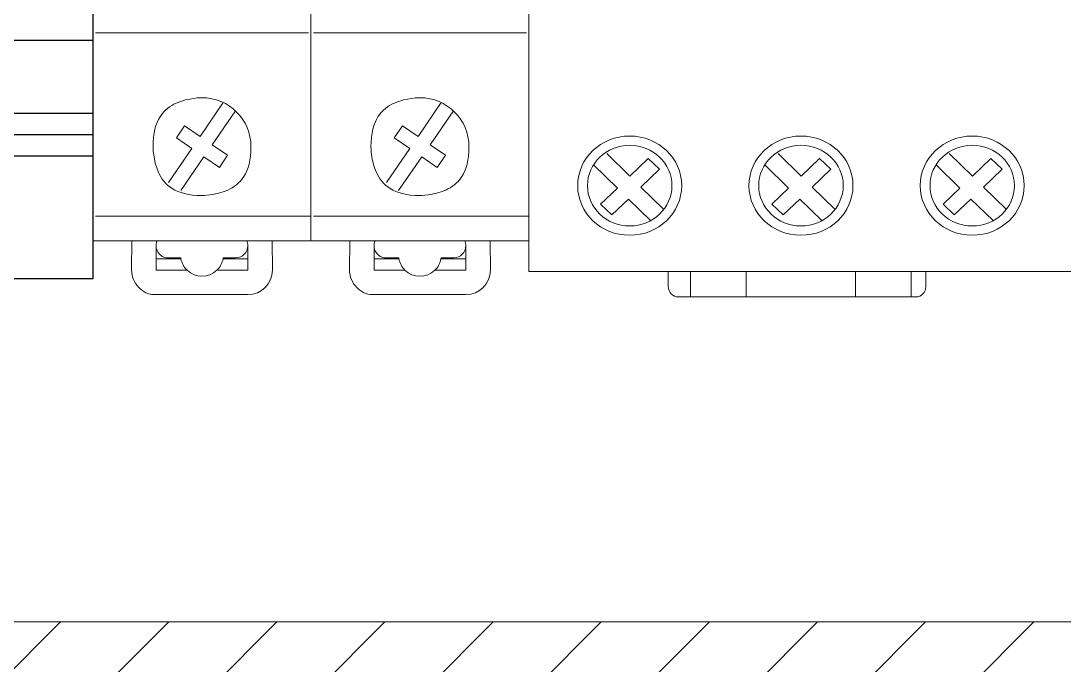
# Model space of a CAD drawing. Header units: inches. Extents: x 1904 to 4208, y 439 to 1413.
# Drawn here: x 3213.3 to 3298.6, y 978.5 to 1031.1 of the extents above; entities that cross this region are included whole.
import ezdxf

# ---------------------------------------------------------------- set-up
doc = ezdxf.new("R2010")
doc.units = ezdxf.units.IN
doc.header["$MEASUREMENT"] = 0
doc.layers.get('0').update_dxf_attribs({"lineweight": 15})
doc.layers.add('dist', color=3, linetype='Continuous', lineweight=9)
doc.layers.add('Layer 1', color=7, linetype='Continuous')

# ---------------------------------------------------------------- blocks, each defined once
blk = doc.blocks.new('A$C44192F29')
at = {"lineweight": 25}
h = blk.add_hatch(color=8, dxfattribs=at)
h.paths.add_polyline_path([(1.653, 62.68), (0.71, 62.68), (0.71, 60.466), (1.653, 60.466)])
h.paths.add_polyline_path([(1.653, 62.979), (1.653, 63.916), (0.71, 63.916), (0.71, 62.979)])
edge = h.paths.add_edge_path()
edge.add_spline(control_points=[(2.914, 61.742), (2.914, 61.742), (4.184, 61.744), (4.184, 61.744), (4.184, 61.744), (4.184, 61.744), (4.184, 62.691), (4.184, 62.691), (4.184, 62.691), (4.184, 62.691), (1.961, 62.691), (1.961, 62.691), (1.961, 62.691), (1.961, 60.487), (1.961, 60.487), (1.961, 60.487), (1.961, 60.487), (4.184, 60.487), (4.184, 60.487), (4.184, 60.487), (4.184, 60.487), (4.184, 60.487), (4.184, 60.487)], knot_values=[0.75, 0.75, 0.75, 0.75, 0.875, 0.875, 0.875, 0.8751, 1, 1, 1, 1.0001, 1.125, 1.125, 1.125, 1.25, 1.25, 1.25, 1.2501, 1.3125, 1.3125, 1.3125, 1.3126, 1.375, 1.375, 1.375, 1.375], degree=3, periodic=0)
edge.add_spline(control_points=[(4.184, 60.487), (4.184, 60.487), (4.184, 61.425), (4.184, 61.425), (4.184, 61.425), (4.184, 61.425), (4.184, 61.425), (4.184, 61.425)], knot_values=[0.625, 0.625, 0.625, 0.625, 0.6875, 0.6875, 0.6875, 0.6876, 0.75, 0.75, 0.75, 0.75], degree=3, periodic=0)
edge.add_spline(control_points=[(4.184, 61.425), (4.184, 61.425), (2.914, 61.422), (2.914, 61.422), (2.914, 61.422), (2.914, 61.422), (2.914, 61.422), (2.914, 61.422)], knot_values=[0.5, 0.5, 0.5, 0.5, 0.5625, 0.5625, 0.5625, 0.5626, 0.625, 0.625, 0.625, 0.625], degree=3, periodic=0)
edge.add_spline(control_points=[(2.914, 61.422), (2.914, 61.422), (2.914, 61.742), (2.914, 61.742), (2.914, 61.742), (2.914, 61.742), (2.914, 61.742), (2.914, 61.742)], knot_values=[0.375, 0.375, 0.375, 0.375, 0.4375, 0.4375, 0.4375, 0.4376, 0.5, 0.5, 0.5, 0.5], degree=3, periodic=0)
edge = h.paths.add_edge_path()
edge.add_spline(control_points=[(4.513, 60.516), (4.513, 60.516), (5.46, 60.516), (5.46, 60.516), (5.46, 60.516), (5.46, 60.516), (5.46, 61.72), (5.46, 61.72), (5.46, 61.72), (5.46, 61.72), (5.46, 61.72), (5.46, 61.72)], knot_values=[0.769231, 0.769231, 0.769231, 0.769231, 0.846154, 0.846154, 0.846154, 0.846254, 0.884615, 0.884615, 0.884615, 0.884715, 0.923077, 0.923077, 0.923077, 0.923077], degree=3, periodic=0)
edge.add_spline(control_points=[(5.46, 61.72), (5.46, 61.72), (5.787, 61.719), (5.787, 61.719), (5.787, 61.719), (5.787, 61.719), (6.564, 60.527), (6.564, 60.527), (6.564, 60.527), (6.564, 60.527), (7.749, 60.526), (7.749, 60.526), (7.749, 60.526), (7.749, 60.526), (7.749, 60.526), (7.749, 60.526)], knot_values=[0.538462, 0.538462, 0.538462, 0.538462, 0.615385, 0.615385, 0.615385, 0.615485, 0.692308, 0.692308, 0.692308, 0.692408, 0.730769, 0.730769, 0.730769, 0.730869, 0.769231, 0.769231, 0.769231, 0.769231], degree=3, periodic=0)
edge.add_spline(control_points=[(7.749, 60.526), (7.749, 60.526), (6.588, 62.197), (6.588, 62.197), (6.588, 62.197), (6.588, 62.197), (7.74, 63.916), (7.74, 63.916), (7.74, 63.916), (7.74, 63.916), (6.602, 63.916), (6.602, 63.916), (6.602, 63.916), (6.602, 63.916), (5.784, 62.677), (5.784, 62.677), (5.784, 62.677), (5.784, 62.677), (5.455, 62.677), (5.455, 62.677), (5.455, 62.677), (5.455, 62.677), (5.45, 63.916), (5.45, 63.916), (5.45, 63.916), (5.45, 63.916), (4.513, 63.916), (4.513, 63.916), (4.513, 63.916), (4.513, 60.516), (4.513, 60.516), (4.513, 60.516), (4.513, 60.516), (4.513, 60.516), (4.513, 60.516)], knot_values=[0.923077, 0.923077, 0.923077, 0.923077, 1, 1, 1, 1.0001, 1.076923, 1.076923, 1.076923, 1.077023, 1.153846, 1.153846, 1.153846, 1.153946, 1.230769, 1.230769, 1.230769, 1.230869, 1.307692, 1.307692, 1.307692, 1.307792, 1.384615, 1.384615, 1.384615, 1.384715, 1.461538, 1.461538, 1.461538, 1.5, 1.5, 1.5, 1.5001, 1.538462, 1.538462, 1.538462, 1.538462], degree=3, periodic=0)
for points in [[(1.982, 63.916), (1.982, 62.989), (4.184, 62.989), (4.184, 63.916)], [(0, 59.635), (0, 57.48), (81, 57.48), (81, 59.635)]]:
    blk.add_hatch(color=2, dxfattribs=at).paths.add_polyline_path(points)
at = {"color": 2, "lineweight": 25}
for p, q in [((0, 59.635), (81, 59.635)), ((0, 57.48), (81, 57.48))]:
    blk.add_line(p, q, dxfattribs=at)
at = {"layer": 'dist', "color": 0, "lineweight": 25}
for p, q in [((5.625, 79.5), (5.625, 84)), ((12.375, 79.5), (12.375, 84)), ((32.625, 79.5), (32.625, 84)), ((39.375, 79.5), (39.375, 84)), ((59.625, 79.5), (59.625, 84)), ((66.375, 79.5), (66.375, 84)), ((5.625, 79.5), (2.25, 79.5)), ((2.25, 70.5), (2.25, 79.5)), ((8, 76), (8, 79.387)), ((10, 76), (10, 79.387)), ((15.75, 79.5), (12.375, 79.5)), ((15.75, 70.5), (15.75, 79.5)), ((32.625, 79.5), (29.25, 79.5)), ((29.25, 70.5), (29.25, 79.5)), ((35, 76), (35, 79.387)), ((37, 76), (37, 79.387)), ((42.75, 79.5), (39.375, 79.5)), ((42.75, 70.5), (42.75, 79.5)), ((59.625, 79.5), (56.25, 79.5)), ((56.25, 70.5), (56.25, 79.5)), ((62, 76), (62, 79.387)), ((64, 76), (64, 79.387)), ((69.75, 79.5), (66.375, 79.5)), ((69.75, 70.5), (69.75, 79.5)), ((4.613, 76), (8, 76)), ((5.777, 76), (8, 76)), ((10, 76), (13.387, 76)), ((31.613, 76), (35, 76)), ((32.777, 76), (35, 76)), ((37, 76), (40.387, 76)), ((58.613, 76), (62, 76)), ((59.777, 76), (62, 76)), ((64, 76), (67.387, 76)), ((4.613, 74), (8, 74)), ((8, 70.613), (8, 74)), ((10, 70.613), (10, 74)), ((10, 74), (13.387, 74)), ((31.613, 74), (35, 74)), ((35, 70.613), (35, 74)), ((37, 70.613), (37, 74)), ((37, 74), (40.387, 74)), ((58.613, 74), (62, 74)), ((62, 70.613), (62, 74)), ((64, 70.613), (64, 74)), ((64, 74), (67.387, 74)), ((2.25, 70.5), (15.75, 70.5)), ((29.25, 70.5), (42.75, 70.5)), ((56.25, 70.5), (69.75, 70.5)), ((0, 64.5), (27, 64.5)), ((27, 64.5), (54, 64.5)), ((54, 64.5), (81, 64.5)), ((20.25, 51), (27, 51)), ((47.25, 51), (54, 51)), ((74.25, 51), (81, 51)), ((20.25, 48.75), (27, 48.75)), ((47.25, 48.75), (54, 48.75)), ((74.25, 48.75), (81, 48.75)), ((1, 39.75), (26, 39.75)), ((28, 39.75), (53, 39.75)), ((55, 39.75), (80, 39.75)), ((2, 38.75), (25, 38.75)), ((29, 38.75), (52, 38.75)), ((56, 38.75), (79, 38.75)), ((9, 30.75), (18, 30.75)), ((9, 30.75), (9, 28.5)), ((18, 30.75), (18, 28.5)), ((36, 30.75), (45, 30.75)), ((36, 30.75), (36, 28.5)), ((45, 30.75), (45, 28.5)), ((63, 30.75), (72, 30.75)), ((63, 30.75), (63, 28.5)), ((72, 30.75), (72, 28.5)), ((0, 28.5), (81, 28.5)), ((0, 26.25), (81, 26.25)), ((0, 21.75), (81, 21.75)), ((0, 19.5), (81, 19.5)), ((2.25, 13.5), (2.25, 4.5)), ((15.75, 13.5), (2.25, 13.5)), ((8, 13.387), (8, 10)), ((10, 13.387), (10, 10)), ((15.75, 13.5), (15.75, 4.5)), ((27, 13.5), (17.344, 13.5)), ((17.344, 13.5), (17.344, 10)), ((29.25, 13.5), (29.25, 4.5)), ((42.75, 13.5), (29.25, 13.5)), ((35, 13.387), (35, 10)), ((37, 13.387), (37, 10)), ((42.75, 13.5), (42.75, 4.5)), ((54, 13.5), (44.344, 13.5)), ((44.344, 13.5), (44.344, 10)), ((56.25, 13.5), (56.25, 4.5)), ((69.75, 13.5), (56.25, 13.5)), ((62, 13.387), (62, 10)), ((64, 13.387), (64, 10)), ((69.75, 13.5), (69.75, 4.5)), ((81, 13.5), (71.344, 13.5)), ((71.344, 13.5), (71.344, 10)), ((27, 11.75), (17.344, 11.75)), ((54, 11.75), (44.344, 11.75)), ((81, 11.75), (71.344, 11.75)), ((8, 10), (4.613, 10)), ((13.387, 10), (10, 10)), ((27, 10), (17.344, 10)), ((35, 10), (31.613, 10)), ((40.387, 10), (37, 10)), ((54, 10), (44.344, 10)), ((62, 10), (58.613, 10)), ((67.387, 10), (64, 10)), ((81, 10), (71.344, 10)), ((8, 8), (4.613, 8)), ((8, 8), (8, 4.613)), ((10, 8), (10, 4.613)), ((12.223, 8), (10, 8)), ((13.387, 8), (10, 8)), ((35, 8), (31.613, 8)), ((35, 8), (35, 4.613)), ((37, 8), (37, 4.613)), ((39.223, 8), (37, 8)), ((40.387, 8), (37, 8)), ((62, 8), (58.613, 8)), ((62, 8), (62, 4.613)), ((64, 8), (64, 4.613)), ((66.223, 8), (64, 8)), ((67.387, 8), (64, 8)), ((2.25, 4.5), (5.625, 4.5)), ((5.625, 4.5), (5.625, 0)), ((12.375, 4.5), (15.75, 4.5)), ((12.375, 4.5), (12.375, 0)), ((29.25, 4.5), (32.625, 4.5)), ((32.625, 4.5), (32.625, 0)), ((39.375, 4.5), (42.75, 4.5)), ((39.375, 4.5), (39.375, 0)), ((56.25, 4.5), (59.625, 4.5)), ((59.625, 4.5), (59.625, 0)), ((66.375, 4.5), (69.75, 4.5)), ((66.375, 4.5), (66.375, 0))]:
    blk.add_line(p, q, dxfattribs=at)
for points in [[(27, 59.635), (27, 84), (0, 84), (0, 0), (27, 0), (27, 19.5)], [(54, 59.635), (54, 84), (27, 84), (27, 59.635)], [(54, 19.5), (54, 0), (81, 0), (81, 84), (54, 84), (54, 59.635)], [(27, 28.5), (27, 57.48)], [(27, 57.48), (27, 28.5)], [(54, 28.5), (54, 57.48)], [(54, 57.48), (54, 28.5)], [(20.25, 48.75), (20.25, 51)], [(47.25, 48.75), (47.25, 51)], [(74.25, 48.75), (74.25, 51)], [(1, 39.75), (1, 28.5)], [(26, 28.5), (26, 39.75)], [(28, 39.75), (28, 28.5)], [(53, 28.5), (53, 39.75)], [(55, 39.75), (55, 28.5)], [(80, 28.5), (80, 39.75)], [(2, 38.75), (2, 28.5)], [(25, 28.5), (25, 38.75)], [(29, 38.75), (29, 28.5)], [(52, 28.5), (52, 38.75)], [(56, 38.75), (56, 28.5)], [(79, 28.5), (79, 38.75)], [(27, 19.5), (27, 0), (54, 0), (54, 19.5)]]:
    blk.add_lwpolyline(points, dxfattribs=at)
for centre in [(9, 75), (36, 75), (63, 75), (9, 9), (36, 9), (63, 9)]:
    blk.add_circle(centre, 4.5, dxfattribs=at)
at = {"layer": 'Layer 1', "color": 9, "lineweight": 25}
for points in [[(0.71, 62.979), (1.653, 62.979), (1.653, 63.916), (0.71, 63.916), (0.71, 62.979)], [(0.71, 60.466), (1.653, 60.466), (1.653, 62.68), (0.71, 62.68), (0.71, 60.466)]]:
    blk.add_lwpolyline(points, close=True, dxfattribs=at)
at = {"layer": 'Layer 1', "color": 2, "lineweight": 25}
blk.add_lwpolyline([(1.982, 62.989), (4.184, 62.989), (4.184, 63.916), (1.982, 63.916), (1.982, 62.989)], close=True, dxfattribs=at)
at = {"layer": 'Layer 1', "color": 9, "lineweight": 25}
for points, knots in [([(4.513, 63.916), (4.513, 63.916), (5.45, 63.916), (5.45, 63.916), (5.45, 63.916), (5.45, 63.916), (5.455, 62.677), (5.455, 62.677), (5.455, 62.677), (5.455, 62.677), (5.784, 62.677), (5.784, 62.677), (5.784, 62.677), (5.784, 62.677), (6.602, 63.916), (6.602, 63.916), (6.602, 63.916), (6.602, 63.916), (7.74, 63.916), (7.74, 63.916), (7.74, 63.916), (7.74, 63.916), (6.588, 62.197), (6.588, 62.197), (6.588, 62.197), (6.588, 62.197), (7.749, 60.526), (7.749, 60.526), (7.749, 60.526), (7.749, 60.526), (6.564, 60.527), (6.564, 60.527), (6.564, 60.527), (6.564, 60.527), (5.787, 61.719), (5.787, 61.719), (5.787, 61.719), (5.787, 61.719), (5.46, 61.72), (5.46, 61.72), (5.46, 61.72), (5.46, 61.72), (5.46, 60.516), (5.46, 60.516), (5.46, 60.516), (5.46, 60.516), (4.513, 60.516), (4.513, 60.516), (4.513, 60.516), (4.513, 60.516), (4.513, 63.916), (4.513, 63.916)], [0, 0, 0, 0, 0.076923, 0.076923, 0.076923, 0.076923, 0.153846, 0.153846, 0.153846, 0.153846, 0.230769, 0.230769, 0.230769, 0.230769, 0.307692, 0.307692, 0.307692, 0.307692, 0.384615, 0.384615, 0.384615, 0.384615, 0.461538, 0.461538, 0.461538, 0.461538, 0.538462, 0.538462, 0.538462, 0.538462, 0.615385, 0.615385, 0.615385, 0.615385, 0.692308, 0.692308, 0.692308, 0.692308, 0.769231, 0.769231, 0.769231, 0.769231, 0.846154, 0.846154, 0.846154, 0.846154, 0.923077, 0.923077, 0.923077, 0.923077, 1, 1, 1, 1]), ([(1.961, 62.691), (1.961, 62.691), (4.184, 62.691), (4.184, 62.691), (4.184, 62.691), (4.184, 62.691), (4.184, 61.744), (4.184, 61.744), (4.184, 61.744), (4.184, 61.744), (2.914, 61.742), (2.914, 61.742), (2.914, 61.742), (2.914, 61.742), (2.914, 61.422), (2.914, 61.422), (2.914, 61.422), (2.914, 61.422), (4.184, 61.425), (4.184, 61.425), (4.184, 61.425), (4.184, 61.425), (4.184, 60.487), (4.184, 60.487), (4.184, 60.487), (4.184, 60.487), (1.961, 60.487), (1.961, 60.487), (1.961, 60.487), (1.961, 60.487), (1.961, 62.691), (1.961, 62.691)], [0, 0, 0, 0, 0.125, 0.125, 0.125, 0.125, 0.25, 0.25, 0.25, 0.25, 0.375, 0.375, 0.375, 0.375, 0.5, 0.5, 0.5, 0.5, 0.625, 0.625, 0.625, 0.625, 0.75, 0.75, 0.75, 0.75, 0.875, 0.875, 0.875, 0.875, 1, 1, 1, 1])]:
    blk.add_open_spline(points, degree=3, knots=knots, dxfattribs=at)

msp = doc.modelspace()

# ---------------------------------------------------------------- hatches: boundary and pattern name
at = {"lineweight": 15}
h = msp.add_hatch(dxfattribs=at)
h.set_pattern_fill('ANSI31', color=0, scale=50)
h.set_pattern_definition([(45, (24.8556, 0), (-4.419417, 4.419417), [])])
h.paths.add_polyline_path([(3421.117, 836.478), (3131.218, 836.478), (3131.218, 811.386), (3421.117, 811.573)])
h.paths.add_polyline_path([(3446.117, 1119.689), (3426.132, 1119.689), (3426.132, 1136.189), (3421.117, 1136.189), (3421.117, 811.573), (3446.117, 811.573)])
h.paths.add_polyline_path([(3433.245, 1101.189), (3430.359, 1106.189), (3433.245, 1111.189), (3439.019, 1111.189), (3441.906, 1106.189), (3439.019, 1101.189)], flags=16)
h.paths.add_polyline_path([(3433.132, 1106.189, -1), (3439.132, 1106.189, -1)], flags=0)
h.paths.add_polyline_path([(3433.632, 1106.189, -1), (3438.632, 1106.189, -1)], flags=0)
h.paths.add_polyline_path([(3131.218, 1136.189), (3126.132, 1136.189), (3126.132, 1119.689), (3106.218, 1119.689), (3106.218, 811.386), (3131.218, 811.386), (3131.218, 836.478)])
h.paths.add_polyline_path([(3113.245, 1101.189), (3110.359, 1106.189), (3113.245, 1111.189), (3119.019, 1111.189), (3121.906, 1106.189), (3119.019, 1101.189)], flags=16)
h.paths.add_polyline_path([(3113.132, 1106.189, -1), (3119.132, 1106.189, -1)], flags=0)
h.paths.add_polyline_path([(3113.632, 1106.189, -1), (3118.632, 1106.189, -1)], flags=0)
h.paths.add_polyline_path([(3421.117, 982.002), (3131.218, 982.002), (3131.218, 956.91), (3421.117, 957.096)])
h.paths.add_polyline_path([(3421.117, 1136.189), (3131.218, 1136.189), (3131.218, 1111.097), (3421.117, 1111.284)])
h.paths.add_polyline_path([(3126.132, 1136.189), (3106.218, 1136.189), (3106.218, 1119.689), (3126.132, 1119.689)], flags=17)
h.paths.add_polyline_path([(3112.882, 1131.189, -1), (3119.382, 1131.189, -1)], flags=16)
h.paths.add_polyline_path([(3446.117, 1136.189), (3426.132, 1136.189), (3426.132, 1119.689), (3446.117, 1119.689)], flags=17)
h.paths.add_polyline_path([(3432.882, 1131.189, -1), (3439.382, 1131.189, -1)], flags=16)

# ---------------------------------------------------------------- linework, layer by layer
at = {"color": 0, "lineweight": 15}
msp.add_line((3421.117, 982.002), (3131.218, 982.002), dxfattribs=at)
for points in [[(3219.218, 1092.126), (3219.218, 1092.126), (3219.218, 1013.154), (3219.218, 1013.154)], [(3237.033, 1092.126), (3237.033, 1092.126), (3237.033, 1013.154), (3237.033, 1013.154)], [(3237.033, 1047.046), (3237.033, 1047.046), (3237.033, 1013.154), (3237.033, 1013.154)], [(3254.848, 1047.046), (3254.848, 1047.046), (3254.848, 1013.154), (3254.848, 1013.154)], [(3219.418, 1030.148), (3219.418, 1030.148), (3236.833, 1030.148), (3236.833, 1030.148)], [(3236.833, 1030.148), (3236.833, 1030.148), (3236.833, 1030.148), (3236.833, 1030.148)], [(3237.233, 1030.148), (3237.233, 1030.148), (3254.648, 1030.148), (3254.648, 1030.148)], [(3254.648, 1030.148), (3254.648, 1030.148), (3254.648, 1030.148), (3254.648, 1030.148)], [(3229.866, 1024.453), (3229.866, 1024.453), (3227.969, 1021.685), (3227.969, 1021.685)], [(3229.866, 1024.453), (3229.866, 1024.453), (3229.866, 1024.453), (3229.866, 1024.453)], [(3247.681, 1024.453), (3247.681, 1024.453), (3245.784, 1021.685), (3245.784, 1021.685)], [(3247.681, 1024.453), (3247.681, 1024.453), (3247.681, 1024.453), (3247.681, 1024.453)], [(3228.96, 1021.007), (3228.96, 1021.007), (3230.857, 1023.775), (3230.857, 1023.775)], [(3230.857, 1023.775), (3230.857, 1023.775), (3230.857, 1023.775), (3230.857, 1023.775)], [(3246.775, 1021.007), (3246.775, 1021.007), (3248.672, 1023.775), (3248.672, 1023.775)], [(3248.672, 1023.775), (3248.672, 1023.775), (3248.672, 1023.775), (3248.672, 1023.775)], [(3226.708, 1022.547), (3226.708, 1022.547), (3226.03, 1021.557), (3226.03, 1021.557)], [(3226.708, 1022.547), (3226.708, 1022.547), (3226.708, 1022.547), (3226.708, 1022.547)], [(3226.708, 1022.547), (3226.708, 1022.547), (3227.969, 1021.685), (3227.969, 1021.685)], [(3244.523, 1022.547), (3244.523, 1022.547), (3243.845, 1021.557), (3243.845, 1021.557)], [(3244.523, 1022.547), (3244.523, 1022.547), (3244.523, 1022.547), (3244.523, 1022.547)], [(3244.523, 1022.547), (3244.523, 1022.547), (3245.784, 1021.685), (3245.784, 1021.685)], [(3226.03, 1021.557), (3226.03, 1021.557), (3227.292, 1020.695), (3227.292, 1020.695)], [(3228.96, 1021.007), (3228.96, 1021.007), (3230.221, 1020.145), (3230.221, 1020.145)], [(3243.845, 1021.557), (3243.845, 1021.557), (3245.107, 1020.695), (3245.107, 1020.695)], [(3246.775, 1021.007), (3246.775, 1021.007), (3248.036, 1020.145), (3248.036, 1020.145)], [(3227.292, 1020.695), (3227.292, 1020.695), (3225.394, 1017.928), (3225.394, 1017.928)], [(3226.385, 1017.25), (3226.385, 1017.25), (3228.282, 1020.017), (3228.282, 1020.017)], [(3227.292, 1020.695), (3227.292, 1020.695), (3227.292, 1020.695), (3227.292, 1020.695)], [(3228.282, 1020.017), (3228.282, 1020.017), (3228.282, 1020.017), (3228.282, 1020.017)], [(3228.282, 1020.017), (3228.282, 1020.017), (3229.543, 1019.155), (3229.543, 1019.155)], [(3229.543, 1019.155), (3229.543, 1019.155), (3230.221, 1020.145), (3230.221, 1020.145)], [(3230.221, 1020.145), (3230.221, 1020.145), (3230.221, 1020.145), (3230.221, 1020.145)], [(3245.107, 1020.695), (3245.107, 1020.695), (3243.209, 1017.928), (3243.209, 1017.928)], [(3244.2, 1017.25), (3244.2, 1017.25), (3246.097, 1020.017), (3246.097, 1020.017)], [(3245.107, 1020.695), (3245.107, 1020.695), (3245.107, 1020.695), (3245.107, 1020.695)], [(3246.097, 1020.017), (3246.097, 1020.017), (3246.097, 1020.017), (3246.097, 1020.017)], [(3246.097, 1020.017), (3246.097, 1020.017), (3247.358, 1019.155), (3247.358, 1019.155)], [(3247.358, 1019.155), (3247.358, 1019.155), (3248.036, 1020.145), (3248.036, 1020.145)], [(3248.036, 1020.145), (3248.036, 1020.145), (3248.036, 1020.145), (3248.036, 1020.145)], [(3237.033, 1015.153), (3237.033, 1015.153), (3219.418, 1015.153), (3219.418, 1015.153)], [(3254.848, 1015.153), (3254.848, 1015.153), (3237.233, 1015.153), (3237.233, 1015.153)], [(3237.033, 1013.154), (3237.033, 1013.154), (3219.218, 1013.154), (3219.218, 1013.154)], [(3222.371, 1010.754), (3222.371, 1010.754), (3222.392, 1013.154), (3222.392, 1013.154)], [(3222.392, 1013.154), (3222.392, 1013.154), (3222.392, 1013.154), (3222.392, 1013.154)], [(3224.455, 1013.154), (3224.401, 1013.028), (3224.373, 1012.891), (3224.373, 1012.754)], [(3231.878, 1012.754), (3231.878, 1012.891), (3231.85, 1013.028), (3231.795, 1013.154)], [(3233.859, 1013.154), (3233.859, 1013.154), (3233.88, 1010.754), (3233.88, 1010.754)], [(3254.848, 1013.154), (3254.848, 1013.154), (3237.033, 1013.154), (3237.033, 1013.154)], [(3240.186, 1010.754), (3240.186, 1010.754), (3240.207, 1013.154), (3240.207, 1013.154)], [(3240.207, 1013.154), (3240.207, 1013.154), (3240.207, 1013.154), (3240.207, 1013.154)], [(3242.27, 1013.154), (3242.216, 1013.028), (3242.188, 1012.891), (3242.188, 1012.754)], [(3249.693, 1012.754), (3249.693, 1012.891), (3249.665, 1013.028), (3249.61, 1013.154)], [(3251.674, 1013.154), (3251.674, 1013.154), (3251.695, 1010.754), (3251.695, 1010.754)], [(3224.373, 1012.754), (3224.373, 1012.754), (3224.373, 1010.754), (3224.373, 1010.754)], [(3224.373, 1012.754), (3224.373, 1012.754), (3224.373, 1012.754), (3224.373, 1012.754)], [(3230.877, 1011.754), (3231.43, 1011.754), (3231.878, 1012.202), (3231.878, 1012.754)], [(3231.878, 1010.754), (3231.878, 1010.754), (3231.878, 1012.754), (3231.878, 1012.754)], [(3231.878, 1012.754), (3231.878, 1012.754), (3231.878, 1012.754), (3231.878, 1012.754)], [(3242.188, 1012.754), (3242.188, 1012.754), (3242.188, 1010.754), (3242.188, 1010.754)], [(3242.188, 1012.754), (3242.188, 1012.754), (3242.188, 1012.754), (3242.188, 1012.754)], [(3248.692, 1011.754), (3249.245, 1011.754), (3249.693, 1012.202), (3249.693, 1012.754)], [(3249.693, 1010.754), (3249.693, 1010.754), (3249.693, 1012.754), (3249.693, 1012.754)], [(3249.693, 1012.754), (3249.693, 1012.754), (3249.693, 1012.754), (3249.693, 1012.754)], [(3224.373, 1011.679), (3224.373, 1011.679), (3226.405, 1011.679), (3226.405, 1011.679)], [(3226.392, 1011.754), (3226.392, 1011.754), (3225.373, 1011.754), (3225.373, 1011.754)], [(3226.392, 1011.754), (3226.392, 1011.754), (3226.392, 1011.754), (3226.392, 1011.754)], [(3226.392, 1011.754), (3226.392, 1011.754), (3226.405, 1011.679), (3226.405, 1011.679)], [(3226.405, 1011.679), (3226.471, 1011.328), (3226.644, 1011.004), (3226.9, 1010.754)], [(3226.405, 1011.679), (3226.405, 1011.679), (3226.405, 1011.679), (3226.405, 1011.679)], [(3229.351, 1010.754), (3229.607, 1011.004), (3229.78, 1011.327), (3229.846, 1011.679)], [(3229.846, 1011.679), (3229.846, 1011.679), (3229.859, 1011.754), (3229.859, 1011.754)], [(3229.846, 1011.679), (3229.846, 1011.679), (3231.878, 1011.679), (3231.878, 1011.679)], [(3230.877, 1011.754), (3230.877, 1011.754), (3229.859, 1011.754), (3229.859, 1011.754)], [(3230.877, 1011.754), (3230.877, 1011.754), (3230.877, 1011.754), (3230.877, 1011.754)], [(3231.878, 1011.679), (3231.878, 1011.679), (3231.878, 1011.679), (3231.878, 1011.679)], [(3242.188, 1011.679), (3242.188, 1011.679), (3244.22, 1011.679), (3244.22, 1011.679)], [(3244.207, 1011.754), (3244.207, 1011.754), (3243.188, 1011.754), (3243.188, 1011.754)], [(3244.207, 1011.754), (3244.207, 1011.754), (3244.207, 1011.754), (3244.207, 1011.754)], [(3244.207, 1011.754), (3244.207, 1011.754), (3244.22, 1011.679), (3244.22, 1011.679)], [(3244.22, 1011.679), (3244.286, 1011.328), (3244.459, 1011.004), (3244.715, 1010.754)], [(3244.22, 1011.679), (3244.22, 1011.679), (3244.22, 1011.679), (3244.22, 1011.679)], [(3247.166, 1010.754), (3247.422, 1011.004), (3247.595, 1011.327), (3247.661, 1011.679)], [(3247.661, 1011.679), (3247.661, 1011.679), (3247.674, 1011.754), (3247.674, 1011.754)], [(3247.661, 1011.679), (3247.661, 1011.679), (3249.693, 1011.679), (3249.693, 1011.679)], [(3248.692, 1011.754), (3248.692, 1011.754), (3247.674, 1011.754), (3247.674, 1011.754)], [(3248.692, 1011.754), (3248.692, 1011.754), (3248.692, 1011.754), (3248.692, 1011.754)], [(3249.693, 1011.679), (3249.693, 1011.679), (3249.693, 1011.679), (3249.693, 1011.679)], [(3224.373, 1010.754), (3224.373, 1010.754), (3226.9, 1010.754), (3226.9, 1010.754)], [(3226.9, 1010.754), (3226.9, 1010.754), (3226.9, 1010.754), (3226.9, 1010.754)], [(3226.9, 1010.754), (3227.581, 1010.088), (3228.67, 1010.088), (3229.351, 1010.754)], [(3229.351, 1010.754), (3229.351, 1010.754), (3231.878, 1010.754), (3231.878, 1010.754)], [(3231.878, 1008.755), (3232.984, 1008.755), (3233.88, 1009.651), (3233.88, 1010.754)], [(3231.878, 1010.754), (3231.878, 1010.754), (3231.878, 1010.754), (3231.878, 1010.754)], [(3242.188, 1010.754), (3242.188, 1010.754), (3244.715, 1010.754), (3244.715, 1010.754)], [(3244.715, 1010.754), (3244.715, 1010.754), (3244.715, 1010.754), (3244.715, 1010.754)], [(3244.715, 1010.754), (3245.396, 1010.088), (3246.485, 1010.088), (3247.166, 1010.754)], [(3247.166, 1010.754), (3247.166, 1010.754), (3249.693, 1010.754), (3249.693, 1010.754)], [(3249.693, 1008.755), (3250.799, 1008.755), (3251.695, 1009.651), (3251.695, 1010.754)], [(3249.693, 1010.754), (3249.693, 1010.754), (3249.693, 1010.754), (3249.693, 1010.754)], [(3231.878, 1008.755), (3231.878, 1008.755), (3224.373, 1008.755), (3224.373, 1008.755)], [(3231.878, 1008.755), (3231.878, 1008.755), (3231.878, 1008.755), (3231.878, 1008.755)], [(3249.693, 1008.755), (3249.693, 1008.755), (3242.188, 1008.755), (3242.188, 1008.755)], [(3249.693, 1008.755), (3249.693, 1008.755), (3249.693, 1008.755), (3249.693, 1008.755)]]:
    msp.add_open_spline(points, degree=3, dxfattribs=at)
for points, knots in [([(3232.129, 1020.851), (3232.129, 1023.059), (3230.336, 1024.85), (3228.125, 1024.85), (3228.125, 1024.85), (3225.914, 1024.85), (3224.122, 1023.059), (3224.122, 1020.851), (3224.122, 1020.851), (3224.122, 1018.642), (3225.914, 1016.852), (3228.125, 1016.852), (3228.125, 1016.852), (3230.336, 1016.852), (3232.129, 1018.642), (3232.129, 1020.851), (3232.129, 1020.851), (3232.129, 1020.851), (3232.129, 1020.851), (3232.129, 1020.851)], [0, 0, 0, 0, 0.166667, 0.166667, 0.166667, 0.25, 0.333333, 0.333333, 0.333333, 0.416667, 0.5, 0.5, 0.5, 0.583333, 0.666667, 0.666667, 0.666667, 0.833333, 1, 1, 1, 1]), ([(3249.944, 1020.851), (3249.944, 1023.059), (3248.151, 1024.85), (3245.94, 1024.85), (3245.94, 1024.85), (3243.729, 1024.85), (3241.937, 1023.059), (3241.937, 1020.851), (3241.937, 1020.851), (3241.937, 1018.642), (3243.729, 1016.852), (3245.94, 1016.852), (3245.94, 1016.852), (3248.151, 1016.852), (3249.944, 1018.642), (3249.944, 1020.851), (3249.944, 1020.851), (3249.944, 1020.851), (3249.944, 1020.851), (3249.944, 1020.851)], [0, 0, 0, 0, 0.166667, 0.166667, 0.166667, 0.25, 0.333333, 0.333333, 0.333333, 0.416667, 0.5, 0.5, 0.5, 0.583333, 0.666667, 0.666667, 0.666667, 0.833333, 1, 1, 1, 1]), ([(3224.373, 1012.754), (3224.373, 1012.489), (3224.478, 1012.234), (3224.665, 1012.047), (3224.665, 1012.047), (3224.853, 1011.86), (3225.108, 1011.754), (3225.373, 1011.754)], [0, 0, 0, 0, 0.333333, 0.333333, 0.333333, 0.666667, 1, 1, 1, 1]), ([(3242.188, 1012.754), (3242.188, 1012.489), (3242.293, 1012.234), (3242.48, 1012.047), (3242.48, 1012.047), (3242.668, 1011.86), (3242.923, 1011.754), (3243.188, 1011.754)], [0, 0, 0, 0, 0.333333, 0.333333, 0.333333, 0.666667, 1, 1, 1, 1]), ([(3222.371, 1010.754), (3222.371, 1010.224), (3222.581, 1009.716), (3222.957, 1009.341), (3222.957, 1009.341), (3223.332, 1008.966), (3223.841, 1008.755), (3224.373, 1008.755)], [0, 0, 0, 0, 0.333333, 0.333333, 0.333333, 0.666667, 1, 1, 1, 1]), ([(3240.186, 1010.754), (3240.186, 1010.224), (3240.396, 1009.716), (3240.772, 1009.341), (3240.772, 1009.341), (3241.147, 1008.966), (3241.656, 1008.755), (3242.188, 1008.755)], [0, 0, 0, 0, 0.333333, 0.333333, 0.333333, 0.666667, 1, 1, 1, 1])]:
    msp.add_open_spline(points, degree=3, knots=knots, dxfattribs=at)
at = {"layer": 'Layer 1', "lineweight": 15}
for points, knots in [([(3254.848, 1096.518), (3254.848, 1096.518), (3299.348, 1096.518), (3299.348, 1096.518), (3299.348, 1096.518), (3299.348, 1096.518), (3299.348, 1010.638), (3299.348, 1010.638), (3299.348, 1010.638), (3299.348, 1010.638), (3254.848, 1010.638), (3254.848, 1010.638), (3254.848, 1010.638), (3254.848, 1010.638), (3254.848, 1096.518), (3254.848, 1096.518)], [0, 0, 0, 0, 0.25, 0.25, 0.25, 0.25, 0.5, 0.5, 0.5, 0.5, 0.75, 0.75, 0.75, 0.75, 1, 1, 1, 1]), ([(3263.087, 1013.605), (3265.433, 1013.605), (3267.337, 1015.421), (3267.337, 1017.661), (3267.337, 1017.661), (3267.337, 1019.899), (3265.433, 1021.716), (3263.087, 1021.716), (3263.087, 1021.716), (3260.739, 1021.716), (3258.837, 1019.899), (3258.837, 1017.661), (3258.837, 1017.661), (3258.837, 1015.421), (3260.739, 1013.605), (3263.087, 1013.605), (3263.087, 1013.605), (3263.087, 1013.605), (3263.087, 1013.605), (3263.087, 1013.605)], [0, 0, 0, 0, 0.2, 0.2, 0.2, 0.2, 0.4, 0.4, 0.4, 0.4, 0.6, 0.6, 0.6, 0.6, 0.8, 0.8, 0.8, 0.8, 1, 1, 1, 1]), ([(3277.086, 1013.605), (3279.434, 1013.605), (3281.337, 1015.421), (3281.337, 1017.661), (3281.337, 1017.661), (3281.337, 1019.899), (3279.434, 1021.716), (3277.086, 1021.716), (3277.086, 1021.716), (3274.74, 1021.716), (3272.837, 1019.899), (3272.837, 1017.661), (3272.837, 1017.661), (3272.837, 1015.421), (3274.74, 1013.605), (3277.086, 1013.605), (3277.086, 1013.605), (3277.086, 1013.605), (3277.086, 1013.605), (3277.086, 1013.605)], [0, 0, 0, 0, 0.2, 0.2, 0.2, 0.2, 0.4, 0.4, 0.4, 0.4, 0.6, 0.6, 0.6, 0.6, 0.8, 0.8, 0.8, 0.8, 1, 1, 1, 1]), ([(3291.087, 1013.605), (3293.434, 1013.605), (3295.337, 1015.421), (3295.337, 1017.661), (3295.337, 1017.661), (3295.337, 1019.899), (3293.434, 1021.716), (3291.087, 1021.716), (3291.087, 1021.716), (3288.74, 1021.716), (3286.837, 1019.899), (3286.837, 1017.661), (3286.837, 1017.661), (3286.837, 1015.421), (3288.74, 1013.605), (3291.087, 1013.605), (3291.087, 1013.605), (3291.087, 1013.605), (3291.087, 1013.605), (3291.087, 1013.605)], [0, 0, 0, 0, 0.2, 0.2, 0.2, 0.2, 0.4, 0.4, 0.4, 0.4, 0.6, 0.6, 0.6, 0.6, 0.8, 0.8, 0.8, 0.8, 1, 1, 1, 1]), ([(3263.087, 1014.366), (3264.994, 1014.366), (3266.54, 1015.841), (3266.54, 1017.661), (3266.54, 1017.661), (3266.54, 1019.48), (3264.994, 1020.956), (3263.087, 1020.956), (3263.087, 1020.956), (3261.18, 1020.956), (3259.634, 1019.48), (3259.634, 1017.661), (3259.634, 1017.661), (3259.634, 1015.841), (3261.18, 1014.366), (3263.087, 1014.366), (3263.087, 1014.366), (3263.087, 1014.366), (3263.087, 1014.366), (3263.087, 1014.366)], [0, 0, 0, 0, 0.2, 0.2, 0.2, 0.2, 0.4, 0.4, 0.4, 0.4, 0.6, 0.6, 0.6, 0.6, 0.8, 0.8, 0.8, 0.8, 1, 1, 1, 1]), ([(3277.086, 1014.366), (3278.994, 1014.366), (3280.54, 1015.841), (3280.54, 1017.661), (3280.54, 1017.661), (3280.54, 1019.48), (3278.994, 1020.956), (3277.086, 1020.956), (3277.086, 1020.956), (3275.18, 1020.956), (3273.634, 1019.48), (3273.634, 1017.661), (3273.634, 1017.661), (3273.634, 1015.841), (3275.18, 1014.366), (3277.086, 1014.366), (3277.086, 1014.366), (3277.086, 1014.366), (3277.086, 1014.366), (3277.086, 1014.366)], [0, 0, 0, 0, 0.2, 0.2, 0.2, 0.2, 0.4, 0.4, 0.4, 0.4, 0.6, 0.6, 0.6, 0.6, 0.8, 0.8, 0.8, 0.8, 1, 1, 1, 1]), ([(3291.087, 1014.366), (3292.994, 1014.366), (3294.54, 1015.841), (3294.54, 1017.661), (3294.54, 1017.661), (3294.54, 1019.48), (3292.994, 1020.956), (3291.087, 1020.956), (3291.087, 1020.956), (3289.18, 1020.956), (3287.634, 1019.48), (3287.634, 1017.661), (3287.634, 1017.661), (3287.634, 1015.841), (3289.18, 1014.366), (3291.087, 1014.366), (3291.087, 1014.366), (3291.087, 1014.366), (3291.087, 1014.366), (3291.087, 1014.366)], [0, 0, 0, 0, 0.2, 0.2, 0.2, 0.2, 0.4, 0.4, 0.4, 0.4, 0.6, 0.6, 0.6, 0.6, 0.8, 0.8, 0.8, 0.8, 1, 1, 1, 1]), ([(3264.005, 1017.543), (3264.005, 1017.543), (3265.526, 1018.995), (3265.526, 1018.995), (3265.526, 1018.995), (3265.526, 1018.995), (3264.605, 1019.874), (3264.605, 1019.874), (3264.605, 1019.874), (3264.605, 1019.874), (3263.097, 1018.435), (3263.097, 1018.435)], [0, 0, 0, 0, 0.333333, 0.333333, 0.333333, 0.333333, 0.666667, 0.666667, 0.666667, 0.666667, 1, 1, 1, 1]), ([(3278.005, 1017.543), (3278.005, 1017.543), (3279.526, 1018.995), (3279.526, 1018.995), (3279.526, 1018.995), (3279.526, 1018.995), (3278.605, 1019.874), (3278.605, 1019.874), (3278.605, 1019.874), (3278.605, 1019.874), (3277.098, 1018.436), (3277.098, 1018.436)], [0, 0, 0, 0, 0.333333, 0.333333, 0.333333, 0.333333, 0.666667, 0.666667, 0.666667, 0.666667, 1, 1, 1, 1]), ([(3292.005, 1017.543), (3292.005, 1017.543), (3293.526, 1018.995), (3293.526, 1018.995), (3293.526, 1018.995), (3293.526, 1018.995), (3292.605, 1019.874), (3292.605, 1019.874), (3292.605, 1019.874), (3292.605, 1019.874), (3291.099, 1018.434), (3291.099, 1018.434)], [0, 0, 0, 0, 0.333333, 0.333333, 0.333333, 0.333333, 0.666667, 0.666667, 0.666667, 0.666667, 1, 1, 1, 1]), ([(3262.077, 1017.461), (3262.077, 1017.461), (3260.697, 1016.144), (3260.697, 1016.144), (3260.697, 1016.144), (3260.697, 1016.144), (3261.618, 1015.266), (3261.618, 1015.266), (3261.618, 1015.266), (3261.618, 1015.266), (3262.984, 1016.568), (3262.984, 1016.568)], [0, 0, 0, 0, 0.333333, 0.333333, 0.333333, 0.333333, 0.666667, 0.666667, 0.666667, 0.666667, 1, 1, 1, 1]), ([(3276.077, 1017.461), (3276.077, 1017.461), (3274.697, 1016.144), (3274.697, 1016.144), (3274.697, 1016.144), (3274.697, 1016.144), (3275.619, 1015.266), (3275.619, 1015.266), (3275.619, 1015.266), (3275.619, 1015.266), (3276.984, 1016.568), (3276.984, 1016.568)], [0, 0, 0, 0, 0.333333, 0.333333, 0.333333, 0.333333, 0.666667, 0.666667, 0.666667, 0.666667, 1, 1, 1, 1]), ([(3290.077, 1017.461), (3290.077, 1017.461), (3288.697, 1016.144), (3288.697, 1016.144), (3288.697, 1016.144), (3288.697, 1016.144), (3289.618, 1015.266), (3289.618, 1015.266), (3289.618, 1015.266), (3289.618, 1015.266), (3290.984, 1016.568), (3290.984, 1016.568)], [0, 0, 0, 0, 0.333333, 0.333333, 0.333333, 0.333333, 0.666667, 0.666667, 0.666667, 0.666667, 1, 1, 1, 1]), ([(3266.241, 1010.638), (3266.241, 1010.296), (3266.241, 1009.416), (3266.241, 1009.416), (3266.241, 1009.416), (3266.241, 1008.945), (3266.608, 1008.559), (3267.058, 1008.559), (3267.058, 1008.559), (3267.058, 1008.559), (3267.058, 1008.559), (3267.058, 1008.559), (3267.058, 1008.559), (3286.477, 1008.559), (3286.477, 1008.559), (3286.477, 1008.559), (3286.927, 1008.559), (3287.295, 1008.945), (3287.295, 1009.416), (3287.295, 1009.416), (3287.295, 1009.416), (3287.295, 1010.218), (3287.295, 1010.638)], [0.5991398, 0.5991398, 0.5991398, 0.5991398, 0.7142857, 0.7142857, 0.7142857, 0.7142857, 0.8571429, 0.8571429, 0.8571429, 0.8571429, 1, 1, 1, 1.1428571, 1.1428571, 1.1428571, 1.1428572, 1.2857143, 1.2857143, 1.2857143, 1.2857143, 1.3911001, 1.3911001, 1.3911001, 1.3911001])]:
    msp.add_open_spline(points, degree=3, knots=knots, dxfattribs=at)
for points in [[(3261.21, 1020.291), (3261.21, 1020.291), (3263.098, 1018.434), (3263.098, 1018.434)], [(3275.21, 1020.291), (3275.21, 1020.291), (3277.099, 1018.434), (3277.099, 1018.434)], [(3289.21, 1020.291), (3289.21, 1020.291), (3291.099, 1018.434), (3291.099, 1018.434)], [(3260.14, 1019.364), (3260.14, 1019.364), (3262.077, 1017.461), (3262.077, 1017.461)], [(3274.14, 1019.364), (3274.14, 1019.364), (3276.077, 1017.461), (3276.077, 1017.461)], [(3288.14, 1019.364), (3288.14, 1019.364), (3290.077, 1017.461), (3290.077, 1017.461)], [(3264.005, 1017.543), (3264.005, 1017.543), (3265.854, 1015.727), (3265.854, 1015.727)], [(3278.005, 1017.543), (3278.005, 1017.543), (3279.853, 1015.727), (3279.853, 1015.727)], [(3292.005, 1017.543), (3292.005, 1017.543), (3293.854, 1015.727), (3293.854, 1015.727)], [(3262.984, 1016.568), (3262.984, 1016.568), (3264.783, 1014.801), (3264.783, 1014.801)], [(3276.984, 1016.568), (3276.984, 1016.568), (3278.783, 1014.801), (3278.783, 1014.801)], [(3290.984, 1016.568), (3290.984, 1016.568), (3292.783, 1014.801), (3292.783, 1014.801)], [(3268.056, 1008.559), (3268.056, 1008.559), (3268.056, 1010.638), (3268.056, 1010.638)], [(3272.593, 1008.559), (3272.593, 1008.559), (3272.593, 1010.638), (3272.593, 1010.638)], [(3281.547, 1008.559), (3281.547, 1008.559), (3281.547, 1010.638), (3281.547, 1010.638)], [(3286.085, 1008.559), (3286.085, 1008.559), (3286.085, 1010.186), (3286.085, 1010.638)]]:
    msp.add_open_spline(points, degree=3, dxfattribs=at)

# ---------------------------------------------------------------- block references
at = {"color": 0, "lineweight": 15}
msp.add_blockref('A$C44192F29', (3138.218, 1010.064), dxfattribs=at)

doc.saveas('drawing.dxf')
